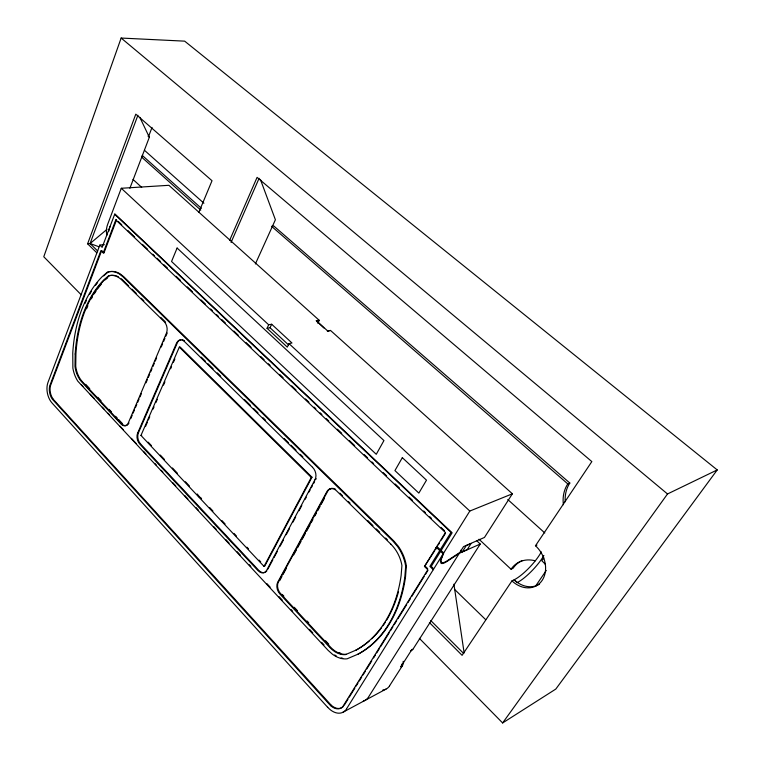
<?xml version="1.0" encoding="UTF-8"?>
<svg xmlns="http://www.w3.org/2000/svg" width="761" height="761" viewBox="0 0 761 761"><rect width="100%" height="100%" fill="white"/><g stroke="black" fill="none" stroke-linecap="round" stroke-linejoin="round"><path stroke-width="1.14" d="M405.527 576.733L406.384 565.908L405.813 563.016A34.74 25.722 66.8 0 0 397.993 545.865L393.599 540.757L123.862 276.804L120.219 273.912A29.489 19.31 81.1 0 0 109.698 271.658L107.349 272.153L102.05 276.766A128.571 86.183 78 0 0 72.761 352.999L72.875 368.181A24.295 15.458 79 0 0 77.765 381.137L328.143 650.379L332.424 654.222A28.718 20.243 65.9 0 0 345.247 658.931L347.083 658.826L358.336 654.032A140.3 100.281 70.5 0 0 405.537 576.743M50.454 385.789L101.679 250.531L104.01 252.804L116.566 219.824L115.796 219.891L103.249 252.88L100.918 250.607L49.712 385.941A11.225 6.935 78.4 0 0 52.376 399.249L330.597 705.666M317.803 323.14L319.068 320.172L168.913 185.304L121.275 188.271L107.758 224.086A22.002 13.289 -46.6 0 0 107.035 235.082M419.359 638.346L502.631 722.95L555.806 689.066L717.223 469.927L184.666 41.151L121.142 38.05L43.777 256.761L81.246 294.84M96.837 252.842L87.61 243.796L135.791 114.169L212.015 180.728L198.792 212.471M87.61 243.796L90.083 243.539L137.903 115.263M104.343 244.633L99.824 245.09L47.962 382.45A14.973 9.246 78.4 0 0 52.09 403.045L327.668 707.321M148.661 136.267L152.029 127.42M129.884 188.262L149.337 137.246L139.815 117.299M435.91 548.786L436.862 546.417L443.692 552.971L440.885 560.21L441.627 562.56A14.659 4.281 -46.4 0 0 448.096 560.21L459.825 552.486L463.535 546.617L484.462 537.447L512.381 493.803L330.512 330.445L327.401 331.14L330.512 330.445M437.109 546.845L435.378 549.651L436.319 547.283L443.149 553.837L440.353 561.066L441.095 563.406A14.649 4.281 -46.4 0 0 447.563 561.057M130.778 418.579L132.167 415.325M133.089 413.156L134.469 409.903M135.391 407.734L136.78 404.481M137.703 402.322L139.082 399.068M140.005 396.9L141.394 393.646M146.007 382.812L147.387 379.558M148.309 377.389L149.698 374.136M150.621 371.967L152 368.714M152.923 366.555L154.312 363.301M155.234 361.133L156.614 357.879M161.227 347.045L162.607 343.791M163.529 341.622L164.918 338.369M165.841 336.2L167.22 332.947M137.636 433.142L176.571 343.049A8.323 5.708 79.2 0 1 184.485 341.594L312.552 467.283M140.966 435.444L179.33 347.102L180.081 346.959L311.991 477.223L264.742 566.127L264.019 566.403L140.966 435.444L141.708 435.263M145.494 426.541L147.387 422.184M148.338 419.996L149.755 416.733M153.075 409.095L154.026 406.916M155.919 402.559L157.337 399.287M163.501 385.114L164.918 381.841M170.607 368.762L171.558 366.583M173.451 362.226L174.868 358.954M229.537 240.552L257.085 177.37L591.839 461.594L535.478 545.751A25.551 20.347 60.5 0 1 542.136 580.405A25.551 20.347 60.5 0 1 511.953 580.89L462.098 655.335L429.394 622.536M231.049 242.464L259.092 178.312M255.363 263.981L275.396 219.748L260.386 179.406M267.035 328.295L268.69 324.795L271.677 324.243L291.977 343.002L288.999 343.601L287.297 347.111L267.035 328.295L270.022 327.744L288.581 344.942M270.022 327.744L271.677 324.243M317.803 322.702L319.068 320.172L316.291 320.685L323.891 327.981M264.019 566.403L311.268 477.451L311.991 477.223M314.997 479.715L266.578 570.455A8.618 5.936 70.1 0 1 257.95 570.522L139.815 444.139A7.962 5.222 76.3 0 1 137.617 433.114M267.853 569.133L272.866 559.754M273.979 557.661L277.318 551.411M280.105 546.198L283.444 539.939M286.222 534.736L289.56 528.476M292.899 522.217L295.687 517.004M299.025 510.755L301.813 505.542M305.151 499.283L306.264 497.199M309.042 491.987L310.155 489.903M311.268 487.82L312.381 485.737M313.494 483.654L314.607 481.561M278.393 581.984L327.687 491.283A8.989 6.63 70.8 0 1 331.986 488.372L331.263 488.619A8.989 6.63 70.8 0 0 326.954 491.52L277.679 582.279A8.752 6.069 68.8 0 0 280.038 594.16L329.741 647.392M279.677 580.662L281.931 576.524M283.063 574.45L286.44 568.229M293.66 554.94L296.486 549.746M297.618 547.663L301.014 541.432M302.146 539.349L305.532 533.119M306.664 531.035L310.05 524.795M311.182 522.721L312.876 519.601M314.93 515.825L316.414 513.095M317.784 510.574L320.02 506.465M321.142 504.41L324.49 498.236M342.745 706.684L427.815 569.761L424.467 566.488L445.423 532.548L115.796 219.891M424.467 566.488L434.778 550.622M438.307 544.895L439.506 542.954M441.313 540.034L445.518 533.233M439.734 550.555L429.889 566.422L433.266 569.704M440.267 549.689L451.016 532.358L114.692 214.279M344.276 705.19L348.024 699.159M349.27 697.143L354.883 688.096M356.138 686.089L358.003 683.074M359.259 681.057L361.751 677.033M362.997 675.026L365.499 671.002M366.745 668.995L371.739 660.948M373.603 657.932L375.477 654.917M376.724 652.909L379.225 648.886M380.471 646.869L389.204 632.791M390.45 630.783L392.952 626.76M394.198 624.752L396.69 620.729M397.946 618.722L406.678 604.643M407.925 602.626L410.426 598.612M411.672 596.595L424.153 576.486M425.399 574.479L427.891 570.455M346.502 708.919L443.149 553.837M443.692 552.971L469.822 511.05L512.381 493.803M476.928 540.928L480.239 544.039L459.302 553.314L368.448 697.143A17.826 12.395 63.9 0 1 363.311 701.09M462.336 551.782L466.236 545.618L471.107 543.478L467.216 549.623L462.336 551.782L460.709 550.232M400.885 666.76L411.939 649.456M389.546 685.823L402.179 666.075M413.233 648.791L480.239 544.039M543.82 557.937L541.87 560.819A25.589 13.118 34.3 0 1 545.494 564.567M535.592 586.075L546.293 570.436M502.631 722.95L667.511 493.965L717.223 469.927M331.263 488.619L332.89 488.391A9.256 6.83 70.8 0 1 333.813 488.552M103.696 275.901L108.11 272.058M105.199 279.848L107.615 277.755M97.722 251.025L90.083 243.539L106.959 229.365M447.563 561.057L459.302 553.314M342.878 712.296L385.932 689.143M511.953 580.89L514.141 579.806A24.856 6.24 -46.9 0 0 541.299 551.896M478.992 539.226L511.05 569.238L513.114 568.239A32.219 25.465 59 0 1 522.398 560.534M535.478 545.751L536.933 545.076M567.792 483.901L569.827 483.045L273.846 226.055L271.534 226.293L567.792 483.901A33.503 28.157 58.6 0 0 563.397 504.714M316.861 321.656L318.707 321.304M103.249 252.88L104.01 252.804M90.083 243.539L98.92 246.745M339.149 652.538L340.243 652.986M121.142 38.05L667.511 493.965M148.014 136.086L149.337 137.246M144.495 150.326L203.919 203.235M142.202 155.368L201.399 208.324M141.536 157.042L200.771 210.112M316.291 320.685L327.744 330.997M507.787 499.539L544.79 532.947M132.994 179.434L141.708 187.387M121.275 188.271L268.69 324.795M288.999 343.601L469.822 511.05M118.288 221.461L121.741 224.733M127.781 230.45L134.678 236.994M142.45 244.357L147.624 249.266M152.799 254.174L154.521 255.81M157.108 258.264L160.561 261.537M164.015 264.809L167.468 268.081M176.095 276.253L180.405 280.343M187.311 286.887L192.485 291.796M201.113 299.977L205.422 304.067M210.597 308.976L212.329 310.612M216.638 314.702L218.369 316.338M221.812 319.601L225.266 322.873M233.893 331.054L238.203 335.144M245.974 342.507L251.149 347.416M260.633 356.414L264.086 359.687M268.405 363.768L270.126 365.404M279.62 374.402L283.063 377.675M291.691 385.856L296.01 389.946M305.494 398.945L308.947 402.217M314.122 407.116L315.853 408.752M320.162 412.843L321.884 414.479M326.203 418.569L328.79 421.023M337.418 429.204L341.727 433.294M349.499 440.657L354.674 445.565M364.158 454.555L367.611 457.827M371.929 461.917L373.651 463.554M383.144 472.552L386.588 475.825M395.216 484.006L399.535 488.096M409.018 497.085L412.472 500.358M423.687 510.992L425.409 512.629M429.727 516.719L431.449 518.355M440.942 527.354L444.395 530.626M432.942 568.048L431.249 566.403L452.129 532.786L114.835 213.889L102.145 247.354L99.824 245.09M455.059 589.861L485.68 619.663M425.171 566.174L427.682 568.629M128.619 285.841L122.692 280.038A25.57 16.742 81.1 0 0 121.294 278.792M131.995 289.161L136.219 293.308M141.299 298.293L143.829 300.776M160.742 317.366L164.966 321.513A8.219 5.574 80 0 1 165.584 322.236M201.256 357.128L205.489 361.285M208.029 363.777L213.109 368.762M217.342 372.909L220.728 376.238M244.433 399.496L250.359 405.309M253.746 408.628L257.979 412.785M263.049 417.77L265.589 420.262M284.214 438.536L288.448 442.683M290.987 445.175L296.067 450.16M300.3 454.317L302.84 456.809M339.882 493.147L342.421 495.649M348.357 501.47L350.05 503.126M367.848 520.591L372.928 525.585M376.324 528.914L379.71 532.234M385.646 538.056L387.339 539.72M390.869 544.172L336.609 490.902A9.265 6.83 70.8 0 0 332.167 488.629M179.33 347.102L311.268 477.451M331.292 705.304L53.099 399.125M430.793 620.576L463.478 653.29M148.176 442.151L151.42 445.594M160.324 455.059L164.366 459.368M172.462 467.977L177.323 473.142M185.418 481.751L189.46 486.06M197.556 494.669L201.608 498.969M209.703 507.587L212.937 511.031M221.841 520.495L225.085 523.939M233.988 533.413L236.414 535.991M246.935 547.188L248.552 548.909M259.082 560.106L260.7 561.827M85.698 384.334L89.741 388.652M97.817 397.28L101.042 400.743M109.127 409.37L111.544 411.967M115.586 416.277L117.204 418.008M118.716 419.625L122.502 423.677M282.264 594.455L283.863 596.167M294.279 607.307L297.494 610.741M307.111 621.014L308.719 622.736M325.537 640.724L328.752 644.148M121.76 423.848L82.53 381.889A20.499 13.051 79 0 1 75.729 366.288L75.929 353.846A124.595 83.567 78 0 1 104.438 279.934L109.27 275.767A25.57 16.742 81.1 0 1 114.911 275.558M140.557 443.948L258.654 570.265A8.609 5.936 70.1 0 0 266.854 570.921M280.742 593.894L330.445 647.059A24.228 17.084 65.9 0 0 346.293 654.26M81.322 384.666L82.939 386.398M90.207 394.188L94.24 398.507M102.307 407.164L103.924 408.895M107.967 413.223L109.574 414.954M120.067 426.208L123.301 429.67M131.377 438.326L136.219 443.52M143.487 451.311L145.903 453.908M154.787 463.42L156.395 465.152M161.246 470.346L162.854 472.077M172.547 482.464L175.772 485.927M184.657 495.449L187.881 498.912M195.958 507.568L198.374 510.165M213.717 526.602L216.134 529.199M225.827 539.587L229.051 543.05M237.128 551.706L240.352 555.169M249.237 564.691L250.854 566.422M266.94 583.668L270.155 587.121M279.002 596.605L282.217 600.048M291.063 609.532L292.671 611.254M309.556 629.357L312.771 632.81M321.618 642.284L324.024 644.871M453.927 584.172L464.143 652.967M539.578 584.02A25.494 20.328 60.5 0 1 514.141 579.806L517.138 582.622A24.894 6.174 -46.9 0 0 543.887 555.482M511.05 569.238A32.285 25.494 59 0 1 535.23 560.809M565.223 501.756A33.427 28.128 58.5 0 1 569.827 483.045M389.603 685.88A17.484 12.357 63.5 0 1 382.812 690.037M108.937 271.744A29.498 19.301 81.1 0 1 119.458 274.017L123.101 276.899L392.885 541.042L397.299 546.151A34.768 25.731 66.8 0 1 405.118 563.321L405.68 566.213L404.823 577.047A140.385 100.281 70.6 0 1 357.632 654.384M390.859 544.182A30.145 22.316 66.8 0 1 401.922 565.518L401.142 575.354A136.114 97.218 70.6 0 1 355.568 650.351M329.751 647.373A24.247 17.084 65.9 0 0 345.589 654.603L356.262 650.008A136.029 97.208 70.6 0 0 369.209 641.076M312.543 467.311A8.98 6.573 72.3 0 1 315.025 479.744M53.118 399.097A11.215 6.935 78.4 0 1 50.435 385.779M343.468 706.341A13.612 9.313 64.4 0 1 331.311 705.276M342.754 658.284A28.699 20.233 65.9 0 1 341.137 657.904M336.276 655.896A28.699 20.233 65.9 0 1 334.688 654.955M85.013 303.43A128.495 86.193 78 0 1 86.459 300.357M89.712 294.203A128.495 86.193 78 0 1 91.548 291.13M95.486 285.318A128.495 86.193 78 0 1 97.589 282.588M346.559 708.976A18.178 12.423 64.4 0 1 327.696 707.264M342.764 706.712A13.622 9.313 64.4 0 1 330.607 705.637M116.062 275.863A25.57 16.742 81.1 0 1 118.355 276.823M86.564 308.814A124.528 83.567 78 0 1 87.886 305.76M91.32 298.854A124.528 83.567 78 0 1 92.462 296.819M94.25 293.841A124.528 83.567 78 0 1 96.124 290.968M97.418 289.123A124.528 83.567 78 0 1 101.527 283.863M128.133 424.286A7.867 5.108 77.1 0 1 121.77 423.82M128.961 422.935A7.867 5.108 77.1 0 1 128.58 423.658M108.871 231.125A22.031 13.26 -46.6 0 1 110.107 226.34M403.168 661.309A8.866 6.364 63.2 0 1 402.208 666.103M125.85 425.485A7.991 5.184 77.1 0 1 125.165 425.37M180.804 339.777A8.314 5.708 79.2 0 0 177.294 342.888L138.378 432.961A7.962 5.222 76.3 0 0 140.566 443.92M182.307 339.786A8.314 5.708 79.2 0 1 184.552 340.842M316.148 478.593A8.98 6.573 72.3 0 1 315.748 479.506M201.227 498.217A6.63 4.49 73.7 0 1 197.213 493.946M280.752 593.865A8.752 6.069 68.8 0 1 278.374 581.965M398.46 591.858A136.029 97.208 70.6 0 1 393.599 606.232M393.161 607.278A136.029 97.208 70.6 0 1 386.712 620.025M385.504 621.984A136.029 97.208 70.6 0 1 382.973 625.789M381.642 627.625A136.029 97.208 70.6 0 1 371.777 638.764M334.735 488.876A9.256 6.83 70.8 0 1 335.639 489.333M329.532 489.542A8.98 6.63 70.8 0 1 331.006 488.552M413.261 648.819A8.932 6.497 63.3 0 1 410.569 650.864M401.837 664.096A8.875 6.364 63.2 0 1 400.914 666.788M411.967 649.485A8.942 6.497 63.3 0 1 410.788 650.769M75.177 353.989L74.987 366.421A20.509 13.051 79 0 0 81.788 382.022L121.018 424.02A7.867 5.108 77.1 0 0 128.219 423.106L166.469 333.08A8.228 5.574 80 0 0 164.195 321.675L121.941 280.134A25.589 16.742 81.1 0 0 108.509 275.853L103.686 280.038A124.661 83.567 78 0 0 75.177 353.979M177.113 248.038L171.548 261.489L376.267 454.307L383.934 440.562L177.113 248.038M402.322 457.675L394.93 470.593L418.854 493.099L426.493 480.172L402.322 457.675"/></g></svg>
